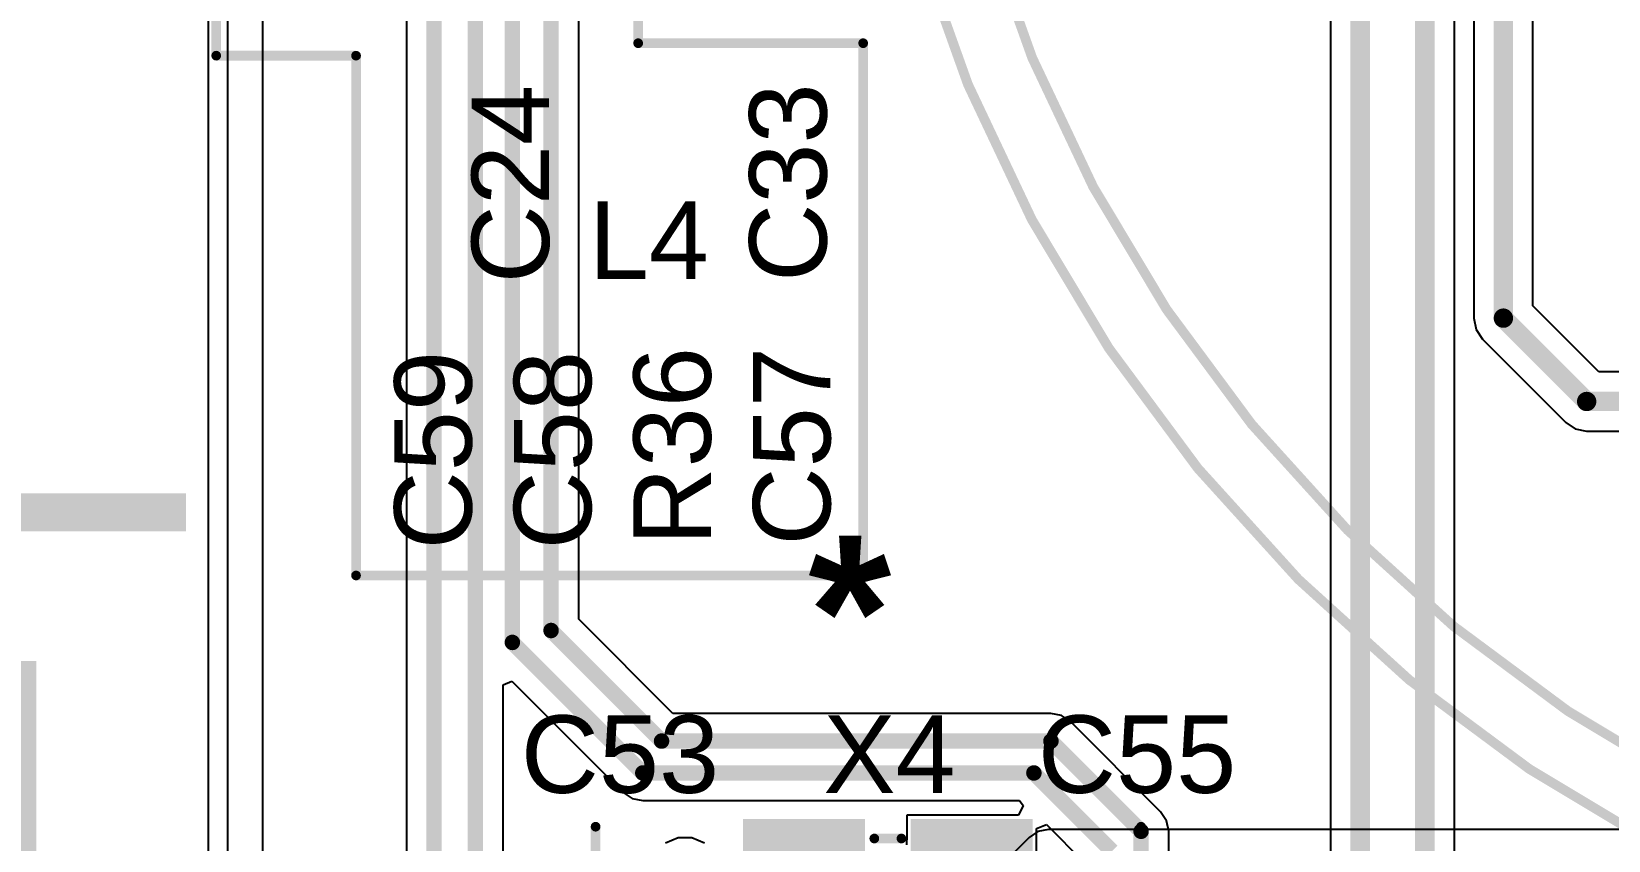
# Model space of a CAD drawing. Header units: inches. Extents: x -2.7 to 10.9, y -2.9 to 7.4.
# Drawn here: x -0.706 to 0.108, y 1.2 to 1.618 of the extents above; entities that cross this region are included whole.
import ezdxf

# ---------------------------------------------------------------- set-up
doc = ezdxf.new("R2010")
doc.units = ezdxf.units.IN
doc.header["$MEASUREMENT"] = 0
for name, color, linetype in [('Board Outline', 216, 'Continuous'), ('Bottom Layer', 5, 'Continuous'), ('Layer 2', 16, 'Continuous'), ('Layer 3', 76, 'Continuous'), ('Top Layer', 1, 'Continuous'), ('Top Overlay', 2, 'Continuous'), ('Top Paste', 8, 'Continuous'), ('Top Solder', 216, 'Continuous')]:
    doc.layers.add(name, color=color, linetype=linetype)
doc.styles.add('Arial', font='', dxfattribs={"height": 0.2})
doc.styles.add('Arial_Bold', font='', dxfattribs={"height": 0.2})
doc.styles.get('Arial').set_extended_font_data('Arial')
doc.styles.get('Arial_Bold').set_extended_font_data('Arial', bold=True)

# ---------------------------------------------------------------- blocks, each defined once
blk = doc.blocks.new('EFM_620_31')
at = {"layer": 'Top Overlay'}
for points in [[(0.7874, 0, 0.005, 0.005, 1), (-0.7874, 0, 0.005, 0.005, 1)], [(0.75147, 0, 0.005, 0.005, 1), (-0.75147, 0, 0.005, 0.005, 1)]]:
    blk.add_lwpolyline(points, format="xyseb", close=True, dxfattribs=at)
blk = doc.blocks.new('ESP_P_____A_______41')
at = {"layer": 'Top Layer'}
for points in [[(0.19672, 0.19331), (0.19672, 0.21299), (-0.00013, 0.21299), (-0.00013, 0.19331)], [(0.27559, 0.213), (0.27559, 0.19331), (0.38583, 0.19331), (0.38583, 0.213)], [(0.46444, 0.21299), (0.46444, 0.19331), (0.57074, 0.19331), (0.57074, 0.21299)], [(0.09055, 0), (0.11535, 0), (0.11535, 0.198), (0.09055, 0.198)], [(0.17717, 0.08701), (0.19685, 0.08701), (0.19685, 0.198), (0.17717, 0.198)], [(0.29528, 0.198), (0.27559, 0.198), (0.27559, 0.08701), (0.29528, 0.08701)], [(0.36614, 0.08701), (0.38583, 0.08701), (0.38583, 0.198), (0.36614, 0.198)], [(0.48425, 0.199), (0.46457, 0.199), (0.46457, 0.08701), (0.48425, 0.08701)], [(0.55118, 0.00958), (0.57087, 0.00958), (0.57087, 0.19913), (0.55118, 0.19913)], [(0, 0), (0.02481, 0), (0.02481, 0.194), (0, 0.194)], [(0.281, 0.08702), (0.281, 0.1067), (0.192, 0.1067), (0.192, 0.08702)], [(0.471, 0.08702), (0.471, 0.1067), (0.38, 0.1067), (0.38, 0.08702)], [(0.00216, 0.01984), (0.02184, 0.01984), (0.02184, 0.00016), (0.00216, 0.00016)], [(0.09316, 0.01984), (0.11284, 0.01984), (0.11284, 0.00016), (0.09316, 0.00016)]]:
    blk.add_hatch(color=1, dxfattribs=at).paths.add_polyline_path(points)
at = {"layer": 'Top Paste'}
for points in [[(0.00216, 0.01984), (0.02184, 0.01984), (0.02184, 0.00016), (0.00216, 0.00016)], [(0.09316, 0.01984), (0.11284, 0.01984), (0.11284, 0.00016), (0.09316, 0.00016)]]:
    blk.add_hatch(color=8, dxfattribs=at).paths.add_polyline_path(points)
at = {"layer": 'Top Solder'}
for points in [[(-0.00184, 0.02384), (0.02584, 0.02384), (0.02584, -0.00384), (-0.00184, -0.00384)], [(0.08916, 0.02384), (0.11684, 0.02384), (0.11684, -0.00384), (0.08916, -0.00384)]]:
    blk.add_hatch(color=216, dxfattribs=at).paths.add_polyline_path(points)
blk = doc.blocks.new('X322540MPB4SI__45')
at = {"layer": 'Top Layer'}
for points in [[(-0.07087, 0.05709), (-0.01575, 0.05709), (-0.01575, 0.00984), (-0.07087, 0.00984)], [(0.01575, 0.05709), (0.07087, 0.05709), (0.07087, 0.00984), (0.01575, 0.00984)], [(-0.07087, -0.00984), (-0.01575, -0.00984), (-0.01575, -0.05709), (-0.07087, -0.05709)], [(0.01575, -0.00984), (0.07087, -0.00984), (0.07087, -0.05709), (0.01575, -0.05709)]]:
    blk.add_hatch(color=1, dxfattribs=at).paths.add_polyline_path(points)
at = {"layer": 'Top Paste'}
for points in [[(-0.07087, 0.05709), (-0.01575, 0.05709), (-0.01575, 0.00984), (-0.07087, 0.00984)], [(0.01575, 0.05709), (0.07087, 0.05709), (0.07087, 0.00984), (0.01575, 0.00984)], [(-0.07087, -0.00984), (-0.01575, -0.00984), (-0.01575, -0.05709), (-0.07087, -0.05709)], [(0.01575, -0.00984), (0.07087, -0.00984), (0.07087, -0.05709), (0.01575, -0.05709)]]:
    blk.add_hatch(color=8, dxfattribs=at).paths.add_polyline_path(points)
at = {"layer": 'Top Solder'}
for points in [[(-0.07487, 0.06109), (-0.01175, 0.06109), (-0.01175, 0.00584), (-0.07487, 0.00584)], [(0.01175, 0.06109), (0.07487, 0.06109), (0.07487, 0.00584), (0.01175, 0.00584)], [(-0.07487, -0.00584), (-0.01175, -0.00584), (-0.01175, -0.06109), (-0.07487, -0.06109)], [(0.01175, -0.00584), (0.07487, -0.00584), (0.07487, -0.06109), (0.01175, -0.06109)]]:
    blk.add_hatch(color=216, dxfattribs=at).paths.add_polyline_path(points)
at = {"layer": 'Top Overlay'}
for points in [[(-0.007, 0.051, 0.005, 0.005, 0), (0.007, 0.051, 0.005, 0.005, 0)], [(-0.065, -0.003, 0.005, 0.005, 0), (-0.065, 0.003, 0.005, 0.005, 0)], [(0.065, -0.003, 0.005, 0.005, 0), (0.065, 0.003, 0.005, 0.005, 0)], [(-0.084, -0.04, 0.00787, 0.00787, 0), (-0.084, -0.028, 0.00787, 0.00787, 0)], [(-0.084, -0.028, 0.00787, 0.00787, 0), (-0.078, -0.034, 0.00787, 0.00787, 0)], [(-0.084, -0.04, 0.00787, 0.00787, 0), (-0.078, -0.034, 0.00787, 0.00787, 0)], [(-0.007, -0.051, 0.005, 0.005, 0), (0.007, -0.051, 0.005, 0.005, 0)]]:
    blk.add_lwpolyline(points, format="xyseb", dxfattribs=at)
for points in [[(-0.00825, 0.051, 0.0025, 0.0025, 1), (-0.00575, 0.051, 0.0025, 0.0025, 1)], [(0.00575, 0.051, 0.0025, 0.0025, 1), (0.00825, 0.051, 0.0025, 0.0025, 1)], [(-0.06625, 0.003, 0.0025, 0.0025, 1), (-0.06375, 0.003, 0.0025, 0.0025, 1)], [(0.06375, 0.003, 0.0025, 0.0025, 1), (0.06625, 0.003, 0.0025, 0.0025, 1)], [(-0.06625, -0.003, 0.0025, 0.0025, 1), (-0.06375, -0.003, 0.0025, 0.0025, 1)], [(0.06375, -0.003, 0.0025, 0.0025, 1), (0.06625, -0.003, 0.0025, 0.0025, 1)], [(-0.08597, -0.028, 0.00394, 0.00394, 1), (-0.08203, -0.028, 0.00394, 0.00394, 1)], [(-0.08597, -0.028, 0.00394, 0.00394, 1), (-0.08203, -0.028, 0.00394, 0.00394, 1)], [(-0.07997, -0.034, 0.00394, 0.00394, 1), (-0.07603, -0.034, 0.00394, 0.00394, 1)], [(-0.07997, -0.034, 0.00394, 0.00394, 1), (-0.07603, -0.034, 0.00394, 0.00394, 1)], [(-0.08597, -0.04, 0.00394, 0.00394, 1), (-0.08203, -0.04, 0.00394, 0.00394, 1)], [(-0.08597, -0.04, 0.00394, 0.00394, 1), (-0.08203, -0.04, 0.00394, 0.00394, 1)], [(-0.00825, -0.051, 0.0025, 0.0025, 1), (-0.00575, -0.051, 0.0025, 0.0025, 1)], [(0.00575, -0.051, 0.0025, 0.0025, 1), (0.00825, -0.051, 0.0025, 0.0025, 1)]]:
    blk.add_lwpolyline(points, format="xyseb", close=True, dxfattribs=at)

msp = doc.modelspace()

# ---------------------------------------------------------------- linework, layer by layer
at = {"layer": 'Board Outline'}
msp.add_lwpolyline([(-2.49969, 1.37795, 0.005, 0.005, -0.740599), (2.8433, 0.25075, 0.005, 0.005, 0)], format="xyseb", dxfattribs=at)
at = {"layer": 'Bottom Layer'}
for p, q in [((0.06929, 1.47641), (0.06929, 1.895)), ((0.03871, 1.88867), (0.03871, 1.47008)), ((-0.605, 1.10892), (-0.605, 1.832)), ((0.10335, 1.44236), (0.06929, 1.47641)), ((0.03871, 1.47008), (0.03987, 1.46422)), ((0.03987, 1.46422), (0.04319, 1.45926)), ((0.04319, 1.45926), (0.0862, 1.41625)), ((0.33559, 1.44236), (0.10335, 1.44236)), ((0.0862, 1.41625), (0.09116, 1.41293)), ((0.09116, 1.41293), (0.09701, 1.41177)), ((0.09701, 1.41177), (1.22051, 1.41177)), ((-0.18099, 1.20616), (-0.18645, 1.20508)), ((0.232, 1.20616), (-0.18099, 1.20616)), ((-0.18099, 1.20616), (-0.18099, 1.20616)), ((-0.19108, 1.20198), (-0.24699, 1.14607)), ((-0.18645, 1.20508), (-0.19108, 1.20198)), ((-0.19108, 1.20198), (-0.19108, 1.20198))]:
    msp.add_line(p, q, dxfattribs=at)
for points in [[(0.054, 1.47008, 0.01, 0.01, 0), (0.054, 1.895, 0.01, 0.01, 0)], [(0.054, 1.47008, 0.01, 0.01, 0), (0.09701, 1.42706, 0.01, 0.01, 0)], [(0.09701, 1.42706, 0.01, 0.01, 0), (1.66094, 1.42706, 0.01, 0.01, 0)]]:
    msp.add_lwpolyline(points, format="xyseb", dxfattribs=at)
for points in [[(0.0515, 1.47008, 0.005, 0.005, 1), (0.0565, 1.47008, 0.005, 0.005, 1)], [(0.0515, 1.47008, 0.005, 0.005, 1), (0.0565, 1.47008, 0.005, 0.005, 1)], [(0.09451, 1.42706, 0.005, 0.005, 1), (0.09951, 1.42706, 0.005, 0.005, 1)], [(0.09451, 1.42706, 0.005, 0.005, 1), (0.09951, 1.42706, 0.005, 0.005, 1)]]:
    msp.add_lwpolyline(points, format="xyseb", close=True, dxfattribs=at)
at = {"layer": 'Layer 2'}
msp.add_line((-0.615, 0.405), (-0.615, 1.832), dxfattribs=at)
at = {"layer": 'Layer 3'}
for p, q in [((-0.58699, 0.79629), (-0.58699, 1.832)), ((-0.37236, 1.20174), (-0.3789, 1.19903)), ((-0.36527, 1.20174), (-0.37236, 1.20174)), ((-0.35872, 1.19903), (-0.36527, 1.20174))]:
    msp.add_line(p, q, dxfattribs=at)
at = {"layer": 'Top Layer'}
for p, q in [((0.02871, 0.81746), (0.02871, 2.25409)), ((-0.03529, 2.22625), (-0.03529, 1.12698)), ((-0.615, 0.92879), (-0.615, 1.7501)), ((-0.42373, 1.31475), (-0.42373, 1.676)), ((-0.51271, 1.65435), (-0.51271, 1.04213)), ((-0.37501, 1.26603), (-0.42373, 1.31475)), ((-0.46282, 1.28078), (-0.4582, 1.28269)), ((-0.46282, 1.04213), (-0.46282, 1.28078)), ((-0.4582, 1.28269), (-0.40071, 1.2252)), ((-0.17975, 1.26603), (-0.37501, 1.26603)), ((-0.17429, 1.26495), (-0.17975, 1.26603)), ((-0.17975, 1.26603), (-0.17975, 1.26603)), ((-0.16965, 1.26185), (-0.17429, 1.26495)), ((-0.12309, 1.21528), (-0.16965, 1.26185)), ((-0.40071, 1.2252), (-0.40071, 1.2252)), ((-0.40071, 1.2252), (-0.39608, 1.22211)), ((-0.39608, 1.22211), (-0.39062, 1.22102)), ((-0.39062, 1.22102), (-0.39062, 1.22102)), ((-0.39062, 1.22102), (-0.19607, 1.22102)), ((-0.19417, 1.21855), (-0.1965, 1.21355)), ((-0.19607, 1.22102), (-0.19417, 1.21855)), ((-0.11999, 1.21065), (-0.12309, 1.21528)), ((-0.1965, 1.21355), (-0.25425, 1.21355)), ((-0.25425, 1.21355), (-0.25425, 1.20293)), ((-0.18713, 1.20661), (-0.18213, 1.20868)), ((-0.18713, 1.15431), (-0.18713, 1.20661)), ((-0.18213, 1.20868), (-0.16251, 1.18906)), ((-0.11891, 1.20519), (-0.11999, 1.21065)), ((-0.25425, 1.20293), (-0.25435, 1.1982)), ((-0.11891, 1.12378), (-0.11891, 1.20519)), ((-0.11891, 1.20519), (-0.11891, 1.20519))]:
    msp.add_line(p, q, dxfattribs=at)
for points in [[(0.01341, 0.81746, 0.01, 0.01, 0), (0.01341, 2.25409, 0.01, 0.01, 0)], [(-0.02, 1.11736, 0.01, 0.01, 0), (-0.02, 2.23259, 0.01, 0.01, 0)], [(-0.438, 1.30883, 0.008, 0.008, 0), (-0.438, 1.676, 0.008, 0.008, 0)], [(-0.458, 1.30268, 0.008, 0.008, 0), (-0.458, 1.67022, 0.008, 0.008, 0)], [(-0.49844, 1.03621, 0.008, 0.008, 0), (-0.49844, 1.66026, 0.008, 0.008, 0)], [(-0.4771, 1.03621, 0.008, 0.008, 0), (-0.4771, 1.6641, 0.008, 0.008, 0)], [(-0.438, 1.30883, 0.008, 0.008, 0), (-0.38092, 1.25176, 0.008, 0.008, 0)], [(-0.458, 1.30268, 0.008, 0.008, 0), (-0.39062, 1.23529, 0.008, 0.008, 0)], [(-0.38092, 1.25176, 0.008, 0.008, 0), (-0.17975, 1.25176, 0.008, 0.008, 0)], [(-0.17975, 1.25176, 0.008, 0.008, 0), (-0.13318, 1.20519, 0.008, 0.008, 0)], [(-0.39062, 1.23529, 0.008, 0.008, 0), (-0.18856, 1.23529, 0.008, 0.008, 0)], [(-0.18856, 1.23529, 0.008, 0.008, 0), (-0.14824, 1.19497, 0.008, 0.008, 0)], [(-0.13318, 1.04374, 0.008, 0.008, 0), (-0.13318, 1.20519, 0.008, 0.008, 0)]]:
    msp.add_lwpolyline(points, format="xyseb", dxfattribs=at)
for points in [[(-0.44, 1.30883, 0.004, 0.004, 1), (-0.436, 1.30883, 0.004, 0.004, 1)], [(-0.44, 1.30883, 0.004, 0.004, 1), (-0.436, 1.30883, 0.004, 0.004, 1)], [(-0.46, 1.30268, 0.004, 0.004, 1), (-0.456, 1.30268, 0.004, 0.004, 1)], [(-0.46, 1.30268, 0.004, 0.004, 1), (-0.456, 1.30268, 0.004, 0.004, 1)], [(-0.38292, 1.25176, 0.004, 0.004, 1), (-0.37892, 1.25176, 0.004, 0.004, 1)], [(-0.38292, 1.25176, 0.004, 0.004, 1), (-0.37892, 1.25176, 0.004, 0.004, 1)], [(-0.18175, 1.25176, 0.004, 0.004, 1), (-0.17775, 1.25176, 0.004, 0.004, 1)], [(-0.18175, 1.25176, 0.004, 0.004, 1), (-0.17775, 1.25176, 0.004, 0.004, 1)], [(-0.39262, 1.23529, 0.004, 0.004, 1), (-0.38862, 1.23529, 0.004, 0.004, 1)], [(-0.39262, 1.23529, 0.004, 0.004, 1), (-0.38862, 1.23529, 0.004, 0.004, 1)], [(-0.19056, 1.23529, 0.004, 0.004, 1), (-0.18656, 1.23529, 0.004, 0.004, 1)], [(-0.19056, 1.23529, 0.004, 0.004, 1), (-0.18656, 1.23529, 0.004, 0.004, 1)], [(-0.13518, 1.20519, 0.004, 0.004, 1), (-0.13118, 1.20519, 0.004, 0.004, 1)], [(-0.13518, 1.20519, 0.004, 0.004, 1), (-0.13118, 1.20519, 0.004, 0.004, 1)]]:
    msp.add_lwpolyline(points, format="xyseb", close=True, dxfattribs=at)
at = {"layer": 'Top Overlay'}
for points in [[(-0.611, 1.60557, 0.005, 0.005, 0), (-0.611, 1.764, 0.005, 0.005, 0)], [(-0.393, 1.612, 0.005, 0.005, 0), (-0.393, 1.764, 0.005, 0.005, 0)], [(-0.393, 1.612, 0.005, 0.005, 0), (-0.27676, 1.612, 0.005, 0.005, 0)], [(-0.27676, 1.33724, 0.005, 0.005, 0), (-0.27676, 1.612, 0.005, 0.005, 0)], [(-0.611, 1.60557, 0.005, 0.005, 0), (-0.53876, 1.60557, 0.005, 0.005, 0)], [(-0.53876, 1.33724, 0.005, 0.005, 0), (-0.53876, 1.60557, 0.005, 0.005, 0)], [(-0.53876, 1.33724, 0.005, 0.005, 0), (-0.27676, 1.33724, 0.005, 0.005, 0)], [(-0.415, 1.06309, 0.005, 0.005, 0), (-0.415, 1.20755, 0.005, 0.005, 0)], [(-0.13318, 1.06317, 0.005, 0.005, 0), (-0.13318, 1.20755, 0.005, 0.005, 0)]]:
    msp.add_lwpolyline(points, format="xyseb", dxfattribs=at)
for points in [[(-0.39425, 1.612, 0.0025, 0.0025, 1), (-0.39175, 1.612, 0.0025, 0.0025, 1)], [(-0.39425, 1.612, 0.0025, 0.0025, 1), (-0.39175, 1.612, 0.0025, 0.0025, 1)], [(-0.27801, 1.612, 0.0025, 0.0025, 1), (-0.27551, 1.612, 0.0025, 0.0025, 1)], [(-0.27801, 1.612, 0.0025, 0.0025, 1), (-0.27551, 1.612, 0.0025, 0.0025, 1)], [(-0.61225, 1.60557, 0.0025, 0.0025, 1), (-0.60975, 1.60557, 0.0025, 0.0025, 1)], [(-0.61225, 1.60557, 0.0025, 0.0025, 1), (-0.60975, 1.60557, 0.0025, 0.0025, 1)], [(-0.54001, 1.60557, 0.0025, 0.0025, 1), (-0.53751, 1.60557, 0.0025, 0.0025, 1)], [(-0.54001, 1.60557, 0.0025, 0.0025, 1), (-0.53751, 1.60557, 0.0025, 0.0025, 1)], [(-0.54001, 1.33724, 0.0025, 0.0025, 1), (-0.53751, 1.33724, 0.0025, 0.0025, 1)], [(-0.54001, 1.33724, 0.0025, 0.0025, 1), (-0.53751, 1.33724, 0.0025, 0.0025, 1)], [(-0.27801, 1.33724, 0.0025, 0.0025, 1), (-0.27551, 1.33724, 0.0025, 0.0025, 1)], [(-0.27801, 1.33724, 0.0025, 0.0025, 1), (-0.27551, 1.33724, 0.0025, 0.0025, 1)], [(-0.41625, 1.20755, 0.0025, 0.0025, 1), (-0.41375, 1.20755, 0.0025, 0.0025, 1)], [(-0.13443, 1.20755, 0.0025, 0.0025, 1), (-0.13193, 1.20755, 0.0025, 0.0025, 1)]]:
    msp.add_lwpolyline(points, format="xyseb", close=True, dxfattribs=at)

# ---------------------------------------------------------------- block references
for name, p in [('EFM_620_31', (0.50483, 1.89206)), ('X322540MPB4SI__45', (-0.264, 1.15046))]:
    msp.add_blockref(name, p)
at = {"rotation": 90}
msp.add_blockref('ESP_P_____A_______41', (-0.61699, 0.80886), dxfattribs=at)

# ---------------------------------------------------------------- texts
at = {"layer": 'Top Overlay', "style": 'Arial'}
for s, p in [('C24', (-0.43904, 1.48802)), ('C33', (-0.29564, 1.48878)), ('C59', (-0.47901, 1.35068)), ('C58', (-0.41723, 1.35068)), ('R36', (-0.35545, 1.35268)), ('C57', (-0.29367, 1.35268))]:
    msp.add_text(s, height=0.04, rotation=90, dxfattribs=at).set_placement(p)
at = {"layer": 'Top Overlay'}
for s, height, style, p in [('L4', 0.04, 'Arial', (-0.41858, 1.49032)), ('*', 0.07874, 'Arial_Bold', (-0.30507, 1.27911)), ('C53', 0.04, 'Arial', (-0.45364, 1.22501)), ('X4', 0.04, 'Arial', (-0.29732, 1.22501)), ('C55', 0.04, 'Arial', (-0.1865, 1.22501))]:
    msp.add_text(s, height=height, dxfattribs=dict(at, style=style)).set_placement(p)

doc.saveas('drawing.dxf')
